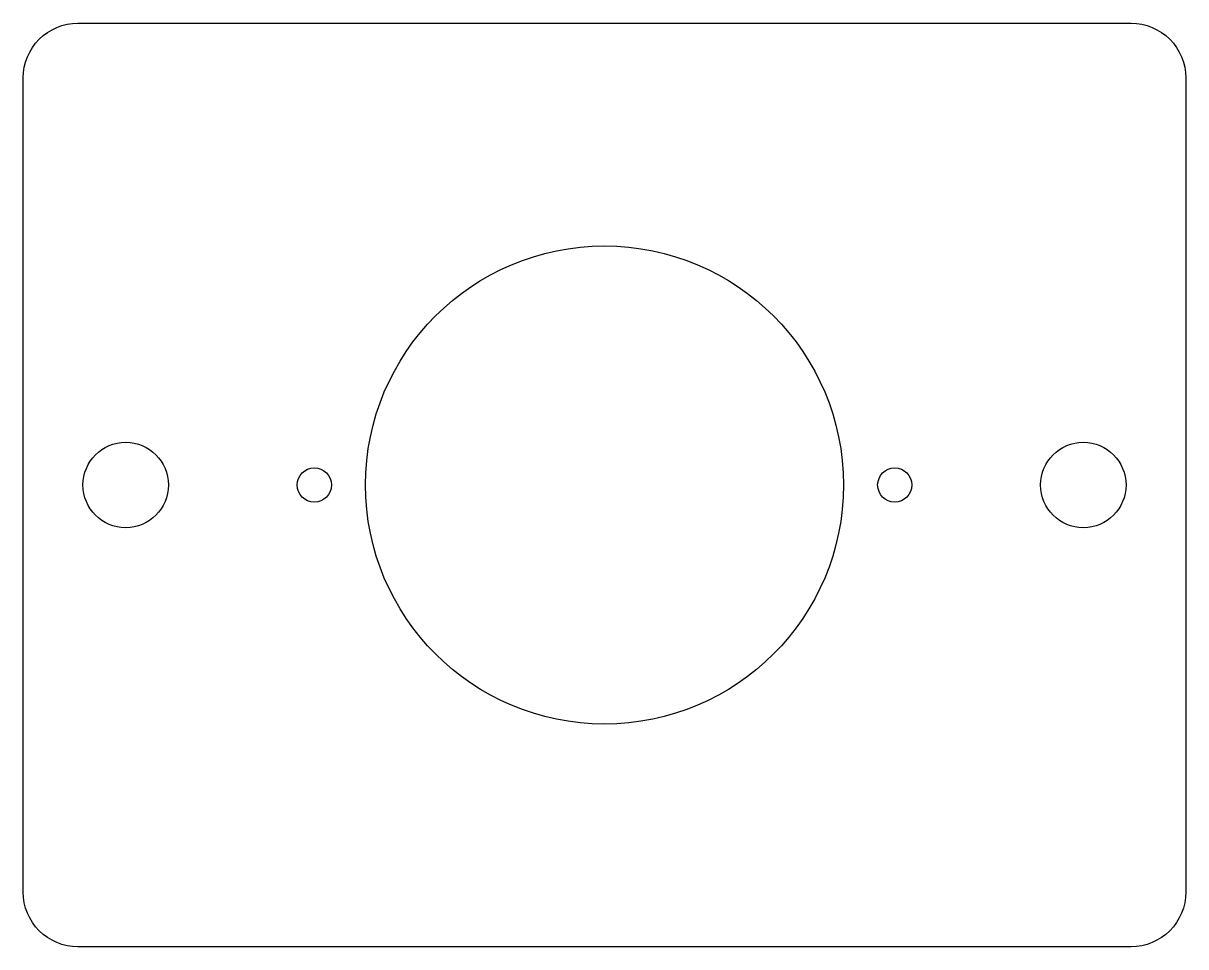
# Model space of a CAD drawing. Header units: inches. Extents: x 287.94 to 292.19, y 20.44 to 23.82.
import ezdxf

# ---------------------------------------------------------------- set-up
doc = ezdxf.new("R2010")
doc.units = ezdxf.units.IN
doc.layers.get('0').update_dxf_attribs({"linetype": 'CONTINUOUS'})

msp = doc.modelspace()

# ---------------------------------------------------------------- linework, layer by layer
msp.add_lwpolyline([(287.9363, 20.6355), (287.9363, 23.6164, -0.414214), (288.1363, 23.8164), (291.9922, 23.8164, -0.414214), (292.1922, 23.6164), (292.1922, 20.6355, -0.414214), (291.9922, 20.4355), (288.1363, 20.4355, -0.414214)], format="xyb", close=True)
for centre, radius in [((290.0643, 22.126), 0.875), ((288.3113, 22.126), 0.1563), ((291.8172, 22.126), 0.1563), ((289.0018, 22.126), 0.0625), ((291.1268, 22.126), 0.0625)]:
    msp.add_circle(centre, radius)

doc.saveas('drawing.dxf')
